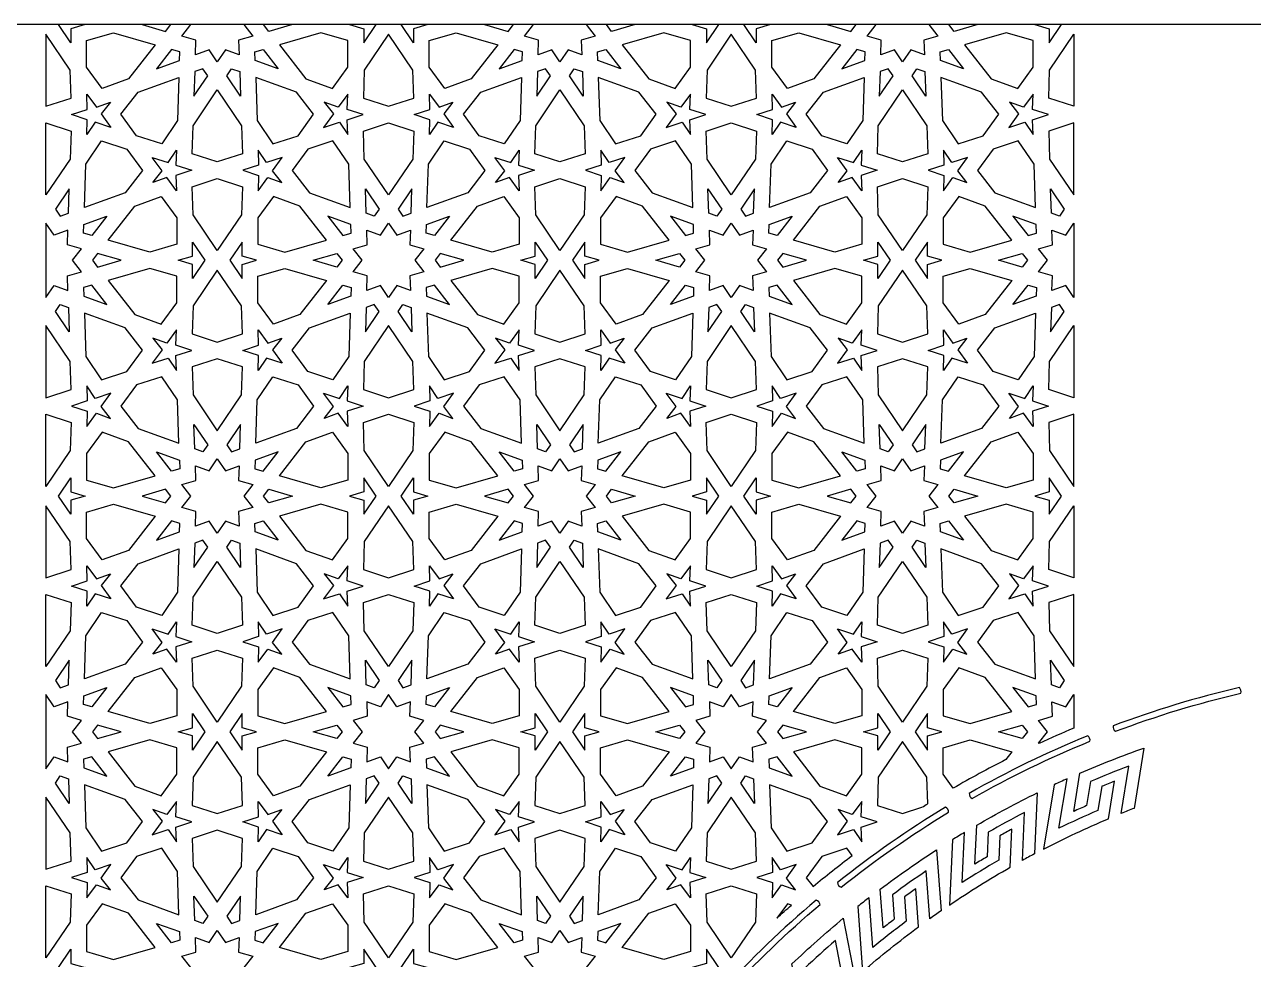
# Model space of a CAD drawing. Extents: x -1807 to 4498, y -1480 to 4111.
# Drawn here: x -265 to 1816, y 2527 to 4111 of the extents above; entities that cross this region are included whole.
import ezdxf

# ---------------------------------------------------------------- set-up
doc = ezdxf.new("R2010")
doc.units = 0
doc.layers.add('LAYER_01', color=7, linetype='CONTINUOUS')

msp = doc.modelspace()

# ---------------------------------------------------------------- linework, layer by layer
at = {"layer": 'LAYER_01'}
for points in [[(-1806.5, -1480.4), (4497.9, -1480.4), (4497.9, 4110.9), (-1806.5, 4110.9)], [(-228.9, 3972.4), (-186.3, 3986.2), (-187.8, 4033.8), (-228.9, 4094.5)], [(-89.1, 4018.9), (-133.8, 4002.7), (-160.2, 4039), (-160.2, 4083.8), (-114.4, 4097), (-44, 4076.7)], [(211.5, 4018.9), (256.3, 4002.7), (282.6, 4039), (282.6, 4083.8), (236.9, 4097), (166.5, 4076.7)], [(351.4, 3972.4), (394.1, 3986.2), (392.5, 4033.8), (351.4, 4094.5), (310.3, 4033.8), (308.7, 3986.2)], [(491.3, 4018.9), (446.5, 4002.7), (420.2, 4039), (420.2, 4083.8), (465.9, 4097), (536.3, 4076.7)], [(791.9, 4018.9), (836.6, 4002.7), (863, 4039), (863, 4083.8), (817.3, 4097), (746.8, 4076.7)], [(931.7, 3972.4), (974.4, 3986.2), (972.8, 4033.8), (931.7, 4094.5), (890.7, 4033.8), (889.1, 3986.2)], [(1071.6, 4018.9), (1026.9, 4002.7), (1000.5, 4039), (1000.5, 4083.8), (1046.2, 4097), (1116.7, 4076.7)], [(1372.2, 4018.9), (1416.9, 4002.7), (1443.3, 4039), (1443.3, 4083.8), (1397.6, 4097), (1327.1, 4076.7)], [(1512.1, 3972.4), (1469.4, 3986.2), (1471, 4033.8), (1512.1, 4094.5)], [(-2.3, 4064.7), (-16.4, 4068.7), (-41.9, 4036), (-2.8, 4050.1)], [(124.8, 4064.7), (138.8, 4068.7), (164.4, 4036), (125.3, 4050.1)], [(578, 4064.7), (564, 4068.7), (538.4, 4036), (577.5, 4050.1)], [(705.2, 4064.7), (719.2, 4068.7), (744.7, 4036), (705.6, 4050.1)], [(1158.3, 4064.7), (1144.3, 4068.7), (1118.8, 4036), (1157.8, 4050.1)], [(1285.5, 4064.7), (1299.5, 4068.7), (1325, 4036), (1286, 4050.1)], [(-6.3, 3948.1), (-32.9, 3908.7), (-75.6, 3922.6), (-102, 3958.9), (-72.7, 3996.4), (-3.8, 4021.4)], [(37, 4036.1), (23.2, 4031.2), (21.8, 3989.7), (45.1, 4024.1)], [(85.5, 4036.1), (99.2, 4031.2), (100.6, 3989.7), (77.4, 4024.1)], [(128.7, 3948.1), (155.4, 3908.7), (198.1, 3922.6), (224.4, 3958.9), (195.2, 3996.4), (126.3, 4021.4)], [(574.1, 3948.1), (547.4, 3908.7), (504.7, 3922.6), (478.4, 3958.9), (507.6, 3996.4), (576.5, 4021.4)], [(617.3, 4036.1), (603.6, 4031.2), (602.2, 3989.7), (625.4, 4024.1)], [(665.9, 4036.1), (679.6, 4031.2), (681, 3989.7), (657.7, 4024.1)], [(709.1, 3948.1), (735.7, 3908.7), (778.4, 3922.6), (804.8, 3958.9), (775.5, 3996.4), (706.6, 4021.4)], [(1154.4, 3948.1), (1127.7, 3908.7), (1085.1, 3922.6), (1058.7, 3958.9), (1087.9, 3996.4), (1156.9, 4021.4)], [(1197.6, 4036.1), (1183.9, 4031.2), (1182.5, 3989.7), (1205.8, 4024.1)], [(1246.2, 4036.1), (1259.9, 4031.2), (1261.3, 3989.7), (1238, 4024.1)], [(1289.4, 3948.1), (1316.1, 3908.7), (1358.7, 3922.6), (1385.1, 3958.9), (1355.9, 3996.4), (1286.9, 4021.4)], [(61.2, 3878.1), (18.6, 3892), (20.2, 3939.5), (61.2, 4000.2), (102.3, 3939.5), (103.9, 3892)], [(641.6, 3878.1), (598.9, 3892), (600.5, 3939.5), (641.6, 4000.2), (682.6, 3939.5), (684.2, 3892)], [(1221.9, 3878.1), (1179.2, 3892), (1180.8, 3939.5), (1221.9, 4000.2), (1263, 3939.5), (1264.6, 3892)], [(-185.7, 3958.3), (-158.9, 3967.1), (-159.8, 3993), (-143.6, 3970.7), (-119.9, 3979.3), (-135.4, 3959.4), (-118.8, 3936.6), (-145.6, 3945.3), (-159.7, 3924.5), (-158.9, 3949.6)], [(308.2, 3958.3), (281.4, 3967.1), (282.2, 3993), (266.1, 3970.7), (242.4, 3979.3), (257.9, 3959.4), (241.3, 3936.6), (268.1, 3945.3), (282.2, 3924.5), (281.4, 3949.6)], [(394.6, 3958.3), (421.4, 3967.1), (420.6, 3993), (436.8, 3970.7), (460.4, 3979.3), (444.9, 3959.4), (461.5, 3936.6), (434.7, 3945.3), (420.6, 3924.5), (421.4, 3949.6)], [(888.5, 3958.3), (861.7, 3967.1), (862.6, 3993), (846.4, 3970.7), (822.7, 3979.3), (838.2, 3959.4), (821.6, 3936.6), (848.4, 3945.3), (862.5, 3924.5), (861.7, 3949.6)], [(974.9, 3958.3), (1001.8, 3967.1), (1000.9, 3993), (1017.1, 3970.7), (1040.8, 3979.3), (1025.3, 3959.4), (1041.9, 3936.6), (1015, 3945.3), (1000.9, 3924.5), (1001.8, 3949.6)], [(1468.9, 3958.3), (1442, 3967.1), (1442.9, 3993), (1426.7, 3970.7), (1403, 3979.3), (1418.5, 3959.4), (1401.9, 3936.6), (1428.8, 3945.3), (1442.9, 3924.5), (1442, 3949.6)], [(-228.9, 3944.3), (-186.3, 3930.4), (-187.8, 3882.9), (-228.9, 3822.2)], [(351.4, 3944.3), (394.1, 3930.4), (392.5, 3882.9), (351.4, 3822.2), (310.3, 3882.9), (308.7, 3930.4)], [(931.7, 3944.3), (974.4, 3930.4), (972.8, 3882.9), (931.7, 3822.2), (890.7, 3882.9), (889.1, 3930.4)], [(1512.1, 3944.3), (1469.4, 3930.4), (1471, 3882.9), (1512.1, 3822.2)], [(-95, 3826), (-163.9, 3801), (-161.4, 3874.3), (-134.8, 3913.7), (-92.1, 3899.8), (-65.7, 3863.5)], [(217.4, 3826), (286.4, 3801), (283.9, 3874.3), (257.2, 3913.7), (214.6, 3899.8), (188.2, 3863.5)], [(485.4, 3826), (416.4, 3801), (418.9, 3874.3), (445.6, 3913.7), (488.2, 3899.8), (514.6, 3863.5)], [(797.8, 3826), (866.7, 3801), (864.2, 3874.3), (837.6, 3913.7), (794.9, 3899.8), (768.5, 3863.5)], [(1065.7, 3826), (996.8, 3801), (999.2, 3874.3), (1025.9, 3913.7), (1068.6, 3899.8), (1094.9, 3863.5)], [(1378.1, 3826), (1447, 3801), (1444.6, 3874.3), (1417.9, 3913.7), (1375.2, 3899.8), (1348.9, 3863.5)], [(18, 3864.1), (-8.8, 3855.3), (-7.9, 3829.4), (-24.1, 3851.7), (-47.8, 3843.1), (-32.3, 3863), (-48.9, 3885.8), (-22.1, 3877.1), (-8, 3898), (-8.8, 3872.8)], [(104.4, 3864.1), (131.3, 3855.3), (130.4, 3829.4), (146.6, 3851.7), (170.3, 3843.1), (154.8, 3863), (171.4, 3885.8), (144.5, 3877.1), (130.4, 3898), (131.3, 3872.8)], [(598.4, 3864.1), (571.5, 3855.3), (572.4, 3829.4), (556.2, 3851.7), (532.5, 3843.1), (548, 3863), (531.4, 3885.8), (558.3, 3877.1), (572.4, 3898), (571.5, 3872.8)], [(684.8, 3864.1), (711.6, 3855.3), (710.7, 3829.4), (726.9, 3851.7), (750.6, 3843.1), (735.1, 3863), (751.7, 3885.8), (724.9, 3877.1), (710.8, 3898), (711.6, 3872.8)], [(1178.7, 3864.1), (1151.9, 3855.3), (1152.7, 3829.4), (1136.5, 3851.7), (1112.9, 3843.1), (1128.3, 3863), (1111.8, 3885.8), (1138.6, 3877.1), (1152.7, 3898), (1151.9, 3872.8)], [(1265.1, 3864.1), (1291.9, 3855.3), (1291.1, 3829.4), (1307.2, 3851.7), (1330.9, 3843.1), (1315.4, 3863), (1332, 3885.8), (1305.2, 3877.1), (1291.1, 3898), (1291.9, 3872.8)], [(-189.5, 3832.7), (-212.8, 3798.3), (-204.6, 3786.3), (-190.9, 3791.2)], [(61.2, 3850), (103.9, 3836.2), (102.3, 3788.6), (61.2, 3727.9), (20.2, 3788.6), (18.6, 3836.2)], [(312, 3832.7), (335.3, 3798.3), (327.1, 3786.3), (313.4, 3791.2)], [(390.8, 3832.7), (367.5, 3798.3), (375.7, 3786.3), (389.4, 3791.2)], [(641.6, 3850), (684.2, 3836.2), (682.6, 3788.6), (641.6, 3727.9), (600.5, 3788.6), (598.9, 3836.2)], [(892.3, 3832.7), (915.6, 3798.3), (907.4, 3786.3), (893.7, 3791.2)], [(971.1, 3832.7), (947.8, 3798.3), (956, 3786.3), (969.7, 3791.2)], [(1221.9, 3850), (1264.6, 3836.2), (1263, 3788.6), (1221.9, 3727.9), (1180.8, 3788.6), (1179.2, 3836.2)], [(1472.7, 3832.7), (1495.9, 3798.3), (1487.8, 3786.3), (1474.1, 3791.2)], [(-53.2, 3725.4), (-123.7, 3745.7), (-78.6, 3803.5), (-33.9, 3819.8), (-7.5, 3783.5), (-7.5, 3738.6)], [(175.7, 3725.4), (246.2, 3745.7), (201.1, 3803.5), (156.4, 3819.8), (130, 3783.5), (130, 3738.6)], [(527.1, 3725.4), (456.6, 3745.7), (501.7, 3803.5), (546.4, 3819.8), (572.8, 3783.5), (572.8, 3738.6)], [(756, 3725.4), (826.5, 3745.7), (781.4, 3803.5), (736.7, 3819.8), (710.3, 3783.5), (710.3, 3738.6)], [(1107.4, 3725.4), (1037, 3745.7), (1082, 3803.5), (1126.8, 3819.8), (1153.1, 3783.5), (1153.1, 3738.6)], [(1336.4, 3725.4), (1406.8, 3745.7), (1361.8, 3803.5), (1317, 3819.8), (1290.7, 3783.5), (1290.7, 3738.6)], [(-228.9, 3648.5), (-215.1, 3669), (-191.9, 3660.5), (-192.7, 3685.2), (-169, 3692), (-184.2, 3711.5), (-169, 3731), (-192.7, 3737.8), (-191.9, 3762.5), (-215.1, 3754.1), (-228.9, 3774.5)], [(-125.8, 3786.4), (-151.3, 3753.7), (-165.3, 3757.7), (-164.9, 3772.3)], [(248.3, 3786.4), (273.8, 3753.7), (287.8, 3757.7), (287.3, 3772.3)], [(351.4, 3774.5), (365.2, 3754.1), (388.4, 3762.5), (387.6, 3737.8), (411.3, 3731), (396.1, 3711.5), (411.3, 3692), (387.6, 3685.2), (388.4, 3660.5), (365.2, 3669), (351.4, 3648.5), (337.6, 3669), (314.4, 3660.5), (315.2, 3685.2), (291.5, 3692), (306.7, 3711.5), (291.5, 3731), (315.2, 3737.8), (314.4, 3762.5), (337.6, 3754.1)], [(454.5, 3786.4), (429, 3753.7), (415, 3757.7), (415.5, 3772.3)], [(828.6, 3786.4), (854.1, 3753.7), (868.1, 3757.7), (867.7, 3772.3)], [(931.7, 3774.5), (945.6, 3754.1), (968.8, 3762.5), (967.9, 3737.8), (991.6, 3731), (976.5, 3711.5), (991.6, 3692), (967.9, 3685.2), (968.8, 3660.5), (945.6, 3669), (931.7, 3648.5), (917.9, 3669), (894.7, 3660.5), (895.5, 3685.2), (871.8, 3692), (887, 3711.5), (871.8, 3731), (895.5, 3737.8), (894.7, 3762.5), (917.9, 3754.1)], [(1034.9, 3786.4), (1009.3, 3753.7), (995.3, 3757.7), (995.8, 3772.3)], [(1408.9, 3786.4), (1434.5, 3753.7), (1448.5, 3757.7), (1448, 3772.3)], [(1512.1, 3648.5), (1498.2, 3669), (1475, 3660.5), (1475.9, 3685.2), (1452.1, 3692), (1467.3, 3711.5), (1452.1, 3731), (1475.9, 3737.8), (1475, 3762.5), (1498.2, 3754.1), (1512.1, 3774.5)], [(40.1, 3711.5), (19.2, 3680.6), (19.2, 3704.5), (-5, 3711.5), (19.2, 3718.5), (19.2, 3742.4)], [(82.4, 3711.5), (103.3, 3680.6), (103.3, 3704.5), (127.5, 3711.5), (103.3, 3718.5), (103.3, 3742.4)], [(620.4, 3711.5), (599.5, 3680.6), (599.5, 3704.5), (575.3, 3711.5), (599.5, 3718.5), (599.5, 3742.4)], [(662.7, 3711.5), (683.6, 3680.6), (683.6, 3704.5), (707.8, 3711.5), (683.6, 3718.5), (683.6, 3742.4)], [(1200.7, 3711.5), (1179.8, 3680.6), (1179.8, 3704.5), (1155.6, 3711.5), (1179.8, 3718.5), (1179.8, 3742.4)], [(1243.1, 3711.5), (1264, 3680.6), (1264, 3704.5), (1288.2, 3711.5), (1264, 3718.5), (1264, 3742.4)], [(-150.3, 3711.5), (-141.4, 3700), (-101.5, 3711.5), (-141.4, 3723)], [(272.8, 3711.5), (263.8, 3700), (223.9, 3711.5), (263.8, 3723)], [(478.9, 3711.5), (439, 3723), (430, 3711.5), (439, 3700)], [(804.3, 3711.5), (844.2, 3723), (853.1, 3711.5), (844.2, 3700)], [(1010.3, 3711.5), (1019.3, 3700), (1059.2, 3711.5), (1019.3, 3723)], [(1433.5, 3711.5), (1424.5, 3700), (1384.6, 3711.5), (1424.5, 3723)], [(-53.2, 3697.6), (-123.7, 3677.3), (-78.6, 3619.5), (-33.9, 3603.3), (-7.5, 3639.6), (-7.5, 3684.4)], [(61.2, 3573), (103.9, 3586.9), (102.3, 3634.4), (61.2, 3695.1), (20.2, 3634.4), (18.6, 3586.9)], [(175.7, 3697.6), (246.2, 3677.3), (201.1, 3619.5), (156.4, 3603.3), (130, 3639.6), (130, 3684.4)], [(527.1, 3697.6), (456.6, 3677.3), (501.7, 3619.5), (546.4, 3603.3), (572.8, 3639.6), (572.8, 3684.4)], [(641.6, 3573), (684.2, 3586.9), (682.6, 3634.4), (641.6, 3695.1), (600.5, 3634.4), (598.9, 3586.9)], [(756, 3697.6), (826.5, 3677.3), (781.4, 3619.5), (736.7, 3603.3), (710.3, 3639.6), (710.3, 3684.4)], [(1107.4, 3697.6), (1037, 3677.3), (1082, 3619.5), (1126.8, 3603.3), (1153.1, 3639.6), (1153.1, 3684.4)], [(1221.9, 3573), (1264.6, 3586.9), (1263, 3634.4), (1221.9, 3695.1), (1180.8, 3634.4), (1179.2, 3586.9)], [(1336.4, 3697.6), (1406.8, 3677.3), (1361.8, 3619.5), (1317, 3603.3), (1290.7, 3639.6), (1290.7, 3684.4)], [(-125.8, 3636.6), (-151.3, 3669.4), (-165.3, 3665.3), (-164.9, 3650.7)], [(248.3, 3636.6), (273.8, 3669.4), (287.8, 3665.3), (287.3, 3650.7)], [(454.5, 3636.6), (429, 3669.4), (415, 3665.3), (415.5, 3650.7)], [(828.6, 3636.6), (854.1, 3669.4), (868.1, 3665.3), (867.7, 3650.7)], [(1034.9, 3636.6), (1009.3, 3669.4), (995.3, 3665.3), (995.8, 3650.7)], [(1408.9, 3636.6), (1434.5, 3669.4), (1448.5, 3665.3), (1448, 3650.7)], [(-189.5, 3590.3), (-212.8, 3624.7), (-204.6, 3636.8), (-190.9, 3631.8)], [(-95, 3597), (-163.9, 3622), (-161.4, 3548.7), (-134.8, 3509.3), (-92.1, 3523.2), (-65.7, 3559.5)], [(217.4, 3597), (286.4, 3622), (283.9, 3548.7), (257.2, 3509.3), (214.6, 3523.2), (188.2, 3559.5)], [(312, 3590.3), (335.3, 3624.7), (327.1, 3636.8), (313.4, 3631.8)], [(390.8, 3590.3), (367.5, 3624.7), (375.7, 3636.8), (389.4, 3631.8)], [(485.4, 3597), (416.4, 3622), (418.9, 3548.7), (445.6, 3509.3), (488.2, 3523.2), (514.6, 3559.5)], [(797.8, 3597), (866.7, 3622), (864.2, 3548.7), (837.6, 3509.3), (794.9, 3523.2), (768.5, 3559.5)], [(892.3, 3590.3), (915.6, 3624.7), (907.4, 3636.8), (893.7, 3631.8)], [(971.1, 3590.3), (947.8, 3624.7), (956, 3636.8), (969.7, 3631.8)], [(1065.7, 3597), (996.8, 3622), (999.2, 3548.7), (1025.9, 3509.3), (1068.6, 3523.2), (1094.9, 3559.5)], [(1378.1, 3597), (1447, 3622), (1444.6, 3548.7), (1417.9, 3509.3), (1375.2, 3523.2), (1348.9, 3559.5)], [(1472.7, 3590.3), (1495.9, 3624.7), (1487.8, 3636.8), (1474.1, 3631.8)], [(-228.9, 3478.7), (-186.3, 3492.6), (-187.8, 3540.1), (-228.9, 3600.9)], [(351.4, 3478.7), (394.1, 3492.6), (392.5, 3540.1), (351.4, 3600.9), (310.3, 3540.1), (308.7, 3492.6)], [(931.7, 3600.9), (890.7, 3540.1), (889.1, 3492.6), (931.7, 3478.7), (974.4, 3492.6), (972.8, 3540.1)], [(1512.1, 3478.7), (1469.4, 3492.6), (1471, 3540.1), (1512.1, 3600.9)], [(18, 3559), (-8.8, 3567.7), (-7.9, 3593.6), (-24.1, 3571.3), (-47.8, 3579.9), (-32.3, 3560), (-48.9, 3537.2), (-22.1, 3545.9), (-8, 3525.1), (-8.8, 3550.2)], [(104.4, 3559), (131.3, 3567.7), (130.4, 3593.6), (146.6, 3571.3), (170.3, 3579.9), (154.8, 3560), (171.4, 3537.2), (144.5, 3545.9), (130.4, 3525.1), (131.3, 3550.2)], [(598.4, 3559), (571.5, 3567.7), (572.4, 3593.6), (556.2, 3571.3), (532.5, 3579.9), (548, 3560), (531.4, 3537.2), (558.3, 3545.9), (572.4, 3525.1), (571.5, 3550.2)], [(684.8, 3559), (711.6, 3567.7), (710.7, 3593.6), (726.9, 3571.3), (750.6, 3579.9), (735.1, 3560), (751.7, 3537.2), (724.9, 3545.9), (710.8, 3525.1), (711.6, 3550.2)], [(1178.7, 3559), (1151.9, 3567.7), (1152.7, 3593.6), (1136.5, 3571.3), (1112.9, 3579.9), (1128.3, 3560), (1111.8, 3537.2), (1138.6, 3545.9), (1152.7, 3525.1), (1151.9, 3550.2)], [(1265.1, 3559), (1291.9, 3567.7), (1291.1, 3593.6), (1307.2, 3571.3), (1330.9, 3579.9), (1315.4, 3560), (1332, 3537.2), (1305.2, 3545.9), (1291.1, 3525.1), (1291.9, 3550.2)], [(61.2, 3544.9), (18.6, 3531.1), (20.2, 3483.5), (61.2, 3422.8), (102.3, 3483.5), (103.9, 3531.1)], [(641.6, 3544.9), (598.9, 3531.1), (600.5, 3483.5), (641.6, 3422.8), (682.6, 3483.5), (684.2, 3531.1)], [(1221.9, 3544.9), (1179.2, 3531.1), (1180.8, 3483.5), (1221.9, 3422.8), (1263, 3483.5), (1264.6, 3531.1)], [(-185.7, 3464.7), (-158.9, 3456), (-159.8, 3430), (-143.6, 3452.3), (-119.9, 3443.7), (-135.4, 3463.6), (-118.8, 3486.4), (-145.6, 3477.7), (-159.7, 3498.6), (-158.9, 3473.4)], [(-6.3, 3474.9), (-32.9, 3514.3), (-75.6, 3500.5), (-102, 3464.2), (-72.7, 3426.6), (-3.8, 3401.7)], [(128.7, 3474.9), (155.4, 3514.3), (198.1, 3500.5), (224.4, 3464.2), (195.2, 3426.6), (126.3, 3401.7)], [(308.2, 3464.7), (281.4, 3456), (282.2, 3430), (266.1, 3452.3), (242.4, 3443.7), (257.9, 3463.6), (241.3, 3486.4), (268.1, 3477.7), (282.2, 3498.6), (281.4, 3473.4)], [(394.6, 3464.7), (421.4, 3456), (420.6, 3430), (436.8, 3452.3), (460.4, 3443.7), (444.9, 3463.6), (461.5, 3486.4), (434.7, 3477.7), (420.6, 3498.6), (421.4, 3473.4)], [(574.1, 3474.9), (547.4, 3514.3), (504.7, 3500.5), (478.4, 3464.2), (507.6, 3426.6), (576.5, 3401.7)], [(709.1, 3474.9), (735.7, 3514.3), (778.4, 3500.5), (804.8, 3464.2), (775.5, 3426.6), (706.6, 3401.7)], [(888.5, 3464.7), (861.7, 3456), (862.6, 3430), (846.4, 3452.3), (822.7, 3443.7), (838.2, 3463.6), (821.6, 3486.4), (848.4, 3477.7), (862.5, 3498.6), (861.7, 3473.4)], [(974.9, 3464.7), (1001.8, 3456), (1000.9, 3430), (1017.1, 3452.3), (1040.8, 3443.7), (1025.3, 3463.6), (1041.9, 3486.4), (1015, 3477.7), (1000.9, 3498.6), (1001.8, 3473.4)], [(1154.4, 3474.9), (1127.7, 3514.3), (1085.1, 3500.5), (1058.7, 3464.2), (1087.9, 3426.6), (1156.9, 3401.7)], [(1289.4, 3474.9), (1316.1, 3514.3), (1358.7, 3500.5), (1385.1, 3464.2), (1355.9, 3426.6), (1286.9, 3401.7)], [(1468.9, 3464.7), (1442, 3456), (1442.9, 3430), (1426.7, 3452.3), (1403, 3443.7), (1418.5, 3463.6), (1401.9, 3486.4), (1428.8, 3477.7), (1442.9, 3498.6), (1442, 3473.4)], [(-228.9, 3450.6), (-186.3, 3436.8), (-187.8, 3389.2), (-228.9, 3328.5)], [(351.4, 3450.6), (394.1, 3436.8), (392.5, 3389.2), (351.4, 3328.5), (310.3, 3389.2), (308.7, 3436.8)], [(931.7, 3450.6), (974.4, 3436.8), (972.8, 3389.2), (931.7, 3328.5), (890.7, 3389.2), (889.1, 3436.8)], [(1512.1, 3450.6), (1469.4, 3436.8), (1471, 3389.2), (1512.1, 3328.5)], [(-89.1, 3404.2), (-133.8, 3420.4), (-160.2, 3384.1), (-160.2, 3339.2), (-114.4, 3326), (-44, 3346.3)], [(37, 3386.9), (23.2, 3391.9), (21.8, 3433.4), (45.1, 3399)], [(85.5, 3386.9), (99.2, 3391.9), (100.6, 3433.4), (77.4, 3399)], [(211.5, 3404.2), (256.3, 3420.4), (282.6, 3384.1), (282.6, 3339.2), (236.9, 3326), (166.5, 3346.3)], [(491.3, 3404.2), (446.5, 3420.4), (420.2, 3384.1), (420.2, 3339.2), (465.9, 3326), (536.3, 3346.3)], [(617.3, 3386.9), (603.6, 3391.9), (602.2, 3433.4), (625.4, 3399)], [(665.9, 3386.9), (679.6, 3391.9), (681, 3433.4), (657.7, 3399)], [(791.9, 3404.2), (836.6, 3420.4), (863, 3384.1), (863, 3339.2), (817.3, 3326), (746.8, 3346.3)], [(1071.6, 3404.2), (1026.9, 3420.4), (1000.5, 3384.1), (1000.5, 3339.2), (1046.2, 3326), (1116.7, 3346.3)], [(1197.6, 3386.9), (1183.9, 3391.9), (1182.5, 3433.4), (1205.8, 3399)], [(1246.2, 3386.9), (1259.9, 3391.9), (1261.3, 3433.4), (1238, 3399)], [(1372.2, 3404.2), (1416.9, 3420.4), (1443.3, 3384.1), (1443.3, 3339.2), (1397.6, 3326), (1327.1, 3346.3)], [(-2.3, 3358.3), (-16.4, 3354.3), (-41.9, 3387.1), (-2.8, 3372.9)], [(16.5, 3312.1), (1.3, 3331.6), (25, 3338.4), (24.2, 3363.1), (47.4, 3354.7), (61.2, 3375.1), (75.1, 3354.7), (98.3, 3363.1), (97.4, 3338.4), (121.2, 3331.6), (106, 3312.1), (121.2, 3292.7), (97.4, 3285.8), (98.3, 3261.2), (75.1, 3269.6), (61.2, 3249.1), (47.4, 3269.6), (24.2, 3261.2), (25, 3285.8), (1.3, 3292.7)], [(124.8, 3358.3), (138.8, 3354.3), (164.4, 3387.1), (125.3, 3372.9)], [(578, 3358.3), (564, 3354.3), (538.4, 3387.1), (577.5, 3372.9)], [(596.8, 3312.1), (581.7, 3331.6), (605.4, 3338.4), (604.5, 3363.1), (627.7, 3354.7), (641.6, 3375.1), (655.4, 3354.7), (678.6, 3363.1), (677.8, 3338.4), (701.5, 3331.6), (686.3, 3312.1), (701.5, 3292.7), (677.8, 3285.8), (678.6, 3261.2), (655.4, 3269.6), (641.6, 3249.1), (627.7, 3269.6), (604.5, 3261.2), (605.4, 3285.8), (581.7, 3292.7)], [(705.2, 3358.3), (719.2, 3354.3), (744.7, 3387.1), (705.6, 3372.9)], [(1158.3, 3358.3), (1144.3, 3354.3), (1118.8, 3387.1), (1157.8, 3372.9)], [(1177.1, 3312.1), (1162, 3331.6), (1185.7, 3338.4), (1184.9, 3363.1), (1208.1, 3354.7), (1221.9, 3375.1), (1235.7, 3354.7), (1258.9, 3363.1), (1258.1, 3338.4), (1281.8, 3331.6), (1266.6, 3312.1), (1281.8, 3292.7), (1258.1, 3285.8), (1258.9, 3261.2), (1235.7, 3269.6), (1221.9, 3249.1), (1208.1, 3269.6), (1184.9, 3261.2), (1185.7, 3285.8), (1162, 3292.7)], [(1285.5, 3358.3), (1299.5, 3354.3), (1325, 3387.1), (1286, 3372.9)], [(-162.7, 3312.1), (-186.9, 3305.2), (-186.9, 3281.2), (-207.8, 3312.1), (-186.9, 3343), (-186.9, 3319.1)], [(285.1, 3312.1), (309.3, 3305.2), (309.3, 3281.2), (330.2, 3312.1), (309.3, 3343), (309.3, 3319.1)], [(417.7, 3312.1), (393.5, 3305.2), (393.5, 3281.2), (372.6, 3312.1), (393.5, 3343), (393.5, 3319.1)], [(865.5, 3312.1), (889.7, 3305.2), (889.7, 3281.2), (910.6, 3312.1), (889.7, 3343), (889.7, 3319.1)], [(998, 3312.1), (973.8, 3305.2), (973.8, 3281.2), (952.9, 3312.1), (973.8, 3343), (973.8, 3319.1)], [(1445.8, 3312.1), (1470, 3305.2), (1470, 3281.2), (1490.9, 3312.1), (1470, 3343), (1470, 3319.1)], [(-17.4, 3312.1), (-26.3, 3323.6), (-66.2, 3312.1), (-26.3, 3300.6)], [(139.8, 3312.1), (148.8, 3323.6), (188.7, 3312.1), (148.8, 3300.6)], [(563, 3312.1), (554, 3323.6), (514.1, 3312.1), (554, 3300.6)], [(720.2, 3312.1), (729.1, 3323.6), (769, 3312.1), (729.1, 3300.6)], [(1143.3, 3312.1), (1134.3, 3323.6), (1094.4, 3312.1), (1134.3, 3300.6)], [(1300.5, 3312.1), (1309.5, 3323.6), (1349.4, 3312.1), (1309.5, 3300.6)], [(-228.9, 3173.6), (-186.3, 3187.5), (-187.8, 3235), (-228.9, 3295.8)], [(-89.1, 3220.1), (-133.8, 3203.9), (-160.2, 3240.2), (-160.2, 3285.1), (-114.4, 3298.2), (-44, 3277.9)], [(211.5, 3220.1), (256.3, 3203.9), (282.6, 3240.2), (282.6, 3285.1), (236.9, 3298.2), (166.5, 3277.9)], [(351.4, 3173.6), (394.1, 3187.5), (392.5, 3235), (351.4, 3295.8), (310.3, 3235), (308.7, 3187.5)], [(491.3, 3220.1), (446.5, 3203.9), (420.2, 3240.2), (420.2, 3285.1), (465.9, 3298.2), (536.3, 3277.9)], [(791.9, 3220.1), (836.6, 3203.9), (863, 3240.2), (863, 3285.1), (817.3, 3298.2), (746.8, 3277.9)], [(931.7, 3295.8), (890.7, 3235), (889.1, 3187.5), (931.7, 3173.6), (974.4, 3187.5), (972.8, 3235)], [(1071.6, 3220.1), (1026.9, 3203.9), (1000.5, 3240.2), (1000.5, 3285.1), (1046.2, 3298.2), (1116.7, 3277.9)], [(1372.2, 3220.1), (1416.9, 3203.9), (1443.3, 3240.2), (1443.3, 3285.1), (1397.6, 3298.2), (1327.1, 3277.9)], [(1512.1, 3173.6), (1469.4, 3187.5), (1471, 3235), (1512.1, 3295.8)], [(-2.3, 3265.9), (-16.4, 3270), (-41.9, 3237.2), (-2.8, 3251.4)], [(124.8, 3265.9), (138.8, 3270), (164.4, 3237.2), (125.3, 3251.4)], [(578, 3265.9), (564, 3270), (538.4, 3237.2), (577.5, 3251.4)], [(705.2, 3265.9), (719.2, 3270), (744.7, 3237.2), (705.6, 3251.4)], [(1158.3, 3265.9), (1144.3, 3270), (1118.8, 3237.2), (1157.8, 3251.4)], [(1285.5, 3265.9), (1299.5, 3270), (1325, 3237.2), (1286, 3251.4)], [(37, 3237.4), (23.2, 3232.4), (21.8, 3190.9), (45.1, 3225.3)], [(85.5, 3237.4), (99.2, 3232.4), (100.6, 3190.9), (77.4, 3225.3)], [(617.3, 3237.4), (603.6, 3232.4), (602.2, 3190.9), (625.4, 3225.3)], [(665.9, 3237.4), (679.6, 3232.4), (681, 3190.9), (657.7, 3225.3)], [(1197.6, 3237.4), (1183.9, 3232.4), (1182.5, 3190.9), (1205.8, 3225.3)], [(1246.2, 3237.4), (1259.9, 3232.4), (1261.3, 3190.9), (1238, 3225.3)], [(-6.3, 3149.3), (-32.9, 3109.9), (-75.6, 3123.8), (-102, 3160.1), (-72.7, 3197.6), (-3.8, 3222.6)], [(128.7, 3149.3), (155.4, 3109.9), (198.1, 3123.8), (224.4, 3160.1), (195.2, 3197.6), (126.3, 3222.6)], [(574.1, 3149.3), (547.4, 3109.9), (504.7, 3123.8), (478.4, 3160.1), (507.6, 3197.6), (576.5, 3222.6)], [(709.1, 3149.3), (735.7, 3109.9), (778.4, 3123.8), (804.8, 3160.1), (775.5, 3197.6), (706.6, 3222.6)], [(1154.4, 3149.3), (1127.7, 3109.9), (1085.1, 3123.8), (1058.7, 3160.1), (1087.9, 3197.6), (1156.9, 3222.6)], [(1289.4, 3149.3), (1316.1, 3109.9), (1358.7, 3123.8), (1385.1, 3160.1), (1355.9, 3197.6), (1286.9, 3222.6)], [(-185.7, 3159.6), (-158.9, 3168.3), (-159.8, 3194.2), (-143.6, 3172), (-119.9, 3180.5), (-135.4, 3160.7), (-118.8, 3137.8), (-145.6, 3146.6), (-159.7, 3125.7), (-158.9, 3150.9)], [(61.2, 3079.3), (18.6, 3093.2), (20.2, 3140.8), (61.2, 3201.5), (102.3, 3140.8), (103.9, 3093.2)], [(308.2, 3159.6), (281.4, 3168.3), (282.2, 3194.2), (266.1, 3172), (242.4, 3180.5), (257.9, 3160.7), (241.3, 3137.8), (268.1, 3146.6), (282.2, 3125.7), (281.4, 3150.9)], [(394.6, 3159.6), (421.4, 3168.3), (420.6, 3194.2), (436.8, 3172), (460.4, 3180.5), (444.9, 3160.7), (461.5, 3137.8), (434.7, 3146.6), (420.6, 3125.7), (421.4, 3150.9)], [(641.6, 3079.3), (598.9, 3093.2), (600.5, 3140.8), (641.6, 3201.5), (682.6, 3140.8), (684.2, 3093.2)], [(888.5, 3159.6), (861.7, 3168.3), (862.6, 3194.2), (846.4, 3172), (822.7, 3180.5), (838.2, 3160.7), (821.6, 3137.8), (848.4, 3146.6), (862.5, 3125.7), (861.7, 3150.9)], [(974.9, 3159.6), (1001.8, 3168.3), (1000.9, 3194.2), (1017.1, 3172), (1040.8, 3180.5), (1025.3, 3160.7), (1041.9, 3137.8), (1015, 3146.6), (1000.9, 3125.7), (1001.8, 3150.9)], [(1221.9, 3079.3), (1179.2, 3093.2), (1180.8, 3140.8), (1221.9, 3201.5), (1263, 3140.8), (1264.6, 3093.2)], [(1468.9, 3159.6), (1442, 3168.3), (1442.9, 3194.2), (1426.7, 3172), (1403, 3180.5), (1418.5, 3160.7), (1401.9, 3137.8), (1428.8, 3146.6), (1442.9, 3125.7), (1442, 3150.9)], [(-228.9, 3145.6), (-186.3, 3131.7), (-187.8, 3084.1), (-228.9, 3023.4)], [(351.4, 3145.6), (394.1, 3131.7), (392.5, 3084.1), (351.4, 3023.4), (310.3, 3084.1), (308.7, 3131.7)], [(931.7, 3145.6), (974.4, 3131.7), (972.8, 3084.1), (931.7, 3023.4), (890.7, 3084.1), (889.1, 3131.7)], [(1512.1, 3145.6), (1469.4, 3131.7), (1471, 3084.1), (1512.1, 3023.4)], [(-95, 3027.3), (-163.9, 3002.3), (-161.4, 3075.6), (-134.8, 3115), (-92.1, 3101.1), (-65.7, 3064.8)], [(217.4, 3027.3), (286.4, 3002.3), (283.9, 3075.6), (257.2, 3115), (214.6, 3101.1), (188.2, 3064.8)], [(485.4, 3027.3), (416.4, 3002.3), (418.9, 3075.6), (445.6, 3115), (488.2, 3101.1), (514.6, 3064.8)], [(797.8, 3027.3), (866.7, 3002.3), (864.2, 3075.6), (837.6, 3115), (794.9, 3101.1), (768.5, 3064.8)], [(1065.7, 3027.3), (996.8, 3002.3), (999.2, 3075.6), (1025.9, 3115), (1068.6, 3101.1), (1094.9, 3064.8)], [(1378.1, 3027.3), (1447, 3002.3), (1444.6, 3075.6), (1417.9, 3115), (1375.2, 3101.1), (1348.9, 3064.8)], [(18, 3065.3), (-8.8, 3056.6), (-7.9, 3030.7), (-24.1, 3052.9), (-47.8, 3044.4), (-32.3, 3064.2), (-48.9, 3087.1), (-22.1, 3078.3), (-8, 3099.2), (-8.8, 3074)], [(104.4, 3065.3), (131.3, 3056.6), (130.4, 3030.7), (146.6, 3052.9), (170.3, 3044.4), (154.8, 3064.2), (171.4, 3087.1), (144.5, 3078.3), (130.4, 3099.2), (131.3, 3074)], [(598.4, 3065.3), (571.5, 3056.6), (572.4, 3030.7), (556.2, 3052.9), (532.5, 3044.4), (548, 3064.2), (531.4, 3087.1), (558.3, 3078.3), (572.4, 3099.2), (571.5, 3074)], [(684.8, 3065.3), (711.6, 3056.6), (710.7, 3030.7), (726.9, 3052.9), (750.6, 3044.4), (735.1, 3064.2), (751.7, 3087.1), (724.9, 3078.3), (710.8, 3099.2), (711.6, 3074)], [(1178.7, 3065.3), (1151.9, 3056.6), (1152.7, 3030.7), (1136.5, 3052.9), (1112.9, 3044.4), (1128.3, 3064.2), (1111.8, 3087.1), (1138.6, 3078.3), (1152.7, 3099.2), (1151.9, 3074)], [(1265.1, 3065.3), (1291.9, 3056.6), (1291.1, 3030.7), (1307.2, 3052.9), (1330.9, 3044.4), (1315.4, 3064.2), (1332, 3087.1), (1305.2, 3078.3), (1291.1, 3099.2), (1291.9, 3074)], [(61.2, 3051.3), (103.9, 3037.4), (102.3, 2989.9), (61.2, 2929.1), (20.2, 2989.9), (18.6, 3037.4)], [(641.6, 3051.3), (684.2, 3037.4), (682.6, 2989.9), (641.6, 2929.1), (600.5, 2989.9), (598.9, 3037.4)], [(1221.9, 3051.3), (1264.6, 3037.4), (1263, 2989.9), (1221.9, 2929.1), (1180.8, 2989.9), (1179.2, 3037.4)], [(-189.5, 3034), (-212.8, 2999.6), (-204.6, 2987.5), (-190.9, 2992.5)], [(-53.2, 2926.7), (-123.7, 2947), (-78.6, 3004.8), (-33.9, 3021), (-7.5, 2984.7), (-7.5, 2939.8)], [(175.7, 2926.7), (246.2, 2947), (201.1, 3004.8), (156.4, 3021), (130, 2984.7), (130, 2939.8)], [(312, 3034), (335.3, 2999.6), (327.1, 2987.5), (313.4, 2992.5)], [(390.8, 3034), (367.5, 2999.6), (375.7, 2987.5), (389.4, 2992.5)], [(527.1, 2926.7), (456.6, 2947), (501.7, 3004.8), (546.4, 3021), (572.8, 2984.7), (572.8, 2939.8)], [(756, 2926.7), (826.5, 2947), (781.4, 3004.8), (736.7, 3021), (710.3, 2984.7), (710.3, 2939.8)], [(892.3, 3034), (915.6, 2999.6), (907.4, 2987.5), (893.7, 2992.5)], [(971.1, 3034), (947.8, 2999.6), (956, 2987.5), (969.7, 2992.5)], [(1107.4, 2926.7), (1037, 2947), (1082, 3004.8), (1126.8, 3021), (1153.1, 2984.7), (1153.1, 2939.8)], [(1336.4, 2926.7), (1406.8, 2947), (1361.8, 3004.8), (1317, 3021), (1290.7, 2984.7), (1290.7, 2939.8)], [(1472.7, 3034), (1495.9, 2999.6), (1487.8, 2987.5), (1474.1, 2992.5)], [(-125.8, 2987.7), (-151.3, 2954.9), (-165.3, 2959), (-164.9, 2973.5)], [(248.3, 2987.7), (273.8, 2954.9), (287.8, 2959), (287.3, 2973.5)], [(454.5, 2987.7), (429, 2954.9), (415, 2959), (415.5, 2973.5)], [(828.6, 2987.7), (854.1, 2954.9), (868.1, 2959), (867.7, 2973.5)], [(1034.9, 2987.7), (1009.3, 2954.9), (995.3, 2959), (995.8, 2973.5)], [(1408.9, 2987.7), (1434.5, 2954.9), (1448.5, 2959), (1448, 2973.5)], [(-228.9, 2849.8), (-215.1, 2870.2), (-191.9, 2861.8), (-192.7, 2886.5), (-169, 2893.3), (-184.2, 2912.8), (-169, 2932.2), (-192.7, 2939.1), (-191.9, 2963.7), (-215.1, 2955.3), (-228.9, 2975.8)], [(396.1, 2912.8), (411.3, 2932.2), (387.6, 2939.1), (388.4, 2963.7), (365.2, 2955.3), (351.4, 2975.8), (337.6, 2955.3), (314.4, 2963.7), (315.2, 2939.1), (291.5, 2932.2), (306.7, 2912.8), (291.5, 2893.3), (315.2, 2886.5), (314.4, 2861.8), (337.6, 2870.2), (351.4, 2849.8), (365.2, 2870.2), (388.4, 2861.8), (387.6, 2886.5), (411.3, 2893.3)], [(976.5, 2912.8), (991.6, 2932.2), (967.9, 2939.1), (968.8, 2963.7), (945.6, 2955.3), (931.7, 2975.8), (917.9, 2955.3), (894.7, 2963.7), (895.5, 2939.1), (871.8, 2932.2), (887, 2912.8), (871.8, 2893.3), (895.5, 2886.5), (894.7, 2861.8), (917.9, 2870.2), (931.7, 2849.8), (945.6, 2870.2), (968.8, 2861.8), (967.9, 2886.5), (991.6, 2893.3)], [(40.1, 2912.8), (19.2, 2881.9), (19.2, 2905.8), (-5, 2912.8), (19.2, 2919.7), (19.2, 2943.7)], [(82.4, 2912.8), (103.3, 2881.9), (103.3, 2905.8), (127.5, 2912.8), (103.3, 2919.7), (103.3, 2943.7)], [(620.4, 2912.8), (599.5, 2881.9), (599.5, 2905.8), (575.3, 2912.8), (599.5, 2919.7), (599.5, 2943.7)], [(662.7, 2912.8), (683.6, 2881.9), (683.6, 2905.8), (707.8, 2912.8), (683.6, 2919.7), (683.6, 2943.7)], [(1200.7, 2912.8), (1179.8, 2881.9), (1179.8, 2905.8), (1155.6, 2912.8), (1179.8, 2919.7), (1179.8, 2943.7)], [(1243.1, 2912.8), (1264, 2881.9), (1264, 2905.8), (1288.2, 2912.8), (1264, 2919.7), (1264, 2943.7)], [(-150.3, 2912.8), (-141.4, 2901.3), (-101.5, 2912.8), (-141.4, 2924.3)], [(223.9, 2912.8), (263.8, 2924.3), (272.8, 2912.8), (263.8, 2901.3)], [(478.9, 2912.8), (439, 2924.3), (430, 2912.8), (439, 2901.3)], [(853.1, 2912.8), (844.2, 2901.3), (804.3, 2912.8), (844.2, 2924.3)], [(1010.3, 2912.8), (1019.3, 2901.3), (1059.2, 2912.8), (1019.3, 2924.3)], [(1384.6, 2912.8), (1424.5, 2924.3), (1433.5, 2912.8), (1424.5, 2901.3)], [(-53.2, 2898.9), (-123.7, 2878.6), (-78.6, 2820.7), (-33.9, 2804.5), (-7.5, 2840.8), (-7.5, 2885.7)], [(61.2, 2774.3), (103.9, 2788.1), (102.3, 2835.7), (61.2, 2896.4), (20.2, 2835.7), (18.6, 2788.1)], [(175.7, 2898.9), (246.2, 2878.6), (201.1, 2820.7), (156.4, 2804.5), (130, 2840.8), (130, 2885.7)], [(527.1, 2898.9), (456.6, 2878.6), (501.7, 2820.7), (546.4, 2804.5), (572.8, 2840.8), (572.8, 2885.7)], [(641.6, 2774.3), (684.2, 2788.1), (682.6, 2835.7), (641.6, 2896.4), (600.5, 2835.7), (598.9, 2788.1)], [(756, 2898.9), (826.5, 2878.6), (781.4, 2820.7), (736.7, 2804.5), (710.3, 2840.8), (710.3, 2885.7)], [(1107.4, 2898.9), (1037, 2878.6), (1082, 2820.7), (1126.8, 2804.5), (1153.1, 2840.8), (1153.1, 2885.7)], [(-125.8, 2837.8), (-151.3, 2870.6), (-165.3, 2866.6), (-164.9, 2852)], [(248.3, 2837.8), (273.8, 2870.6), (287.8, 2866.6), (287.3, 2852)], [(454.5, 2837.8), (429, 2870.6), (415, 2866.6), (415.5, 2852)], [(828.6, 2837.8), (854.1, 2870.6), (868.1, 2866.6), (867.7, 2852)], [(1034.9, 2837.8), (1009.3, 2870.6), (995.3, 2866.6), (995.8, 2852)], [(-189.5, 2791.5), (-212.8, 2825.9), (-204.6, 2838), (-190.9, 2833)], [(312, 2791.5), (335.3, 2825.9), (327.1, 2838), (313.4, 2833)], [(390.8, 2791.5), (367.5, 2825.9), (375.7, 2838), (389.4, 2833)], [(892.3, 2791.5), (915.6, 2825.9), (907.4, 2838), (893.7, 2833)], [(971.1, 2791.5), (947.8, 2825.9), (956, 2838), (969.7, 2833)], [(-95, 2798.3), (-163.9, 2823.2), (-161.4, 2750), (-134.8, 2710.6), (-92.1, 2724.4), (-65.7, 2760.7)], [(217.4, 2798.3), (286.4, 2823.2), (283.9, 2750), (257.2, 2710.6), (214.6, 2724.4), (188.2, 2760.7)], [(485.4, 2798.3), (416.4, 2823.2), (418.9, 2750), (445.6, 2710.6), (488.2, 2724.4), (514.6, 2760.7)], [(797.8, 2798.3), (866.7, 2823.2), (864.2, 2750), (837.6, 2710.6), (794.9, 2724.4), (768.5, 2760.7)], [(1065.7, 2798.3), (996.8, 2823.2), (999.2, 2750), (1025.9, 2710.6), (1068.6, 2724.4), (1094.9, 2760.7)], [(-228.9, 2680), (-186.3, 2693.8), (-187.8, 2741.4), (-228.9, 2802.1)], [(18, 2760.2), (-8.8, 2768.9), (-7.9, 2794.9), (-24.1, 2772.6), (-47.8, 2781.2), (-32.3, 2761.3), (-48.9, 2738.5), (-22.1, 2747.2), (-8, 2726.3), (-8.8, 2751.5)], [(104.4, 2760.2), (131.3, 2768.9), (130.4, 2794.9), (146.6, 2772.6), (170.3, 2781.2), (154.8, 2761.3), (171.4, 2738.5), (144.5, 2747.2), (130.4, 2726.3), (131.3, 2751.5)], [(351.4, 2680), (394.1, 2693.8), (392.5, 2741.4), (351.4, 2802.1), (310.3, 2741.4), (308.7, 2693.8)], [(598.4, 2760.2), (571.5, 2768.9), (572.4, 2794.9), (556.2, 2772.6), (532.5, 2781.2), (548, 2761.3), (531.4, 2738.5), (558.3, 2747.2), (572.4, 2726.3), (571.5, 2751.5)], [(684.8, 2760.2), (711.6, 2768.9), (710.7, 2794.9), (726.9, 2772.6), (750.6, 2781.2), (735.1, 2761.3), (751.7, 2738.5), (724.9, 2747.2), (710.8, 2726.3), (711.6, 2751.5)], [(931.7, 2680), (974.4, 2693.8), (972.8, 2741.4), (931.7, 2802.1), (890.7, 2741.4), (889.1, 2693.8)], [(1178.7, 2760.2), (1151.9, 2768.9), (1152.7, 2794.9), (1136.5, 2772.6), (1112.9, 2781.2), (1128.3, 2761.3), (1111.8, 2738.5), (1138.6, 2747.2), (1152.7, 2726.3), (1151.9, 2751.5)], [(61.2, 2746.2), (18.6, 2732.3), (20.2, 2684.8), (61.2, 2624), (102.3, 2684.8), (103.9, 2732.3)], [(641.6, 2746.2), (598.9, 2732.3), (600.5, 2684.8), (641.6, 2624), (682.6, 2684.8), (684.2, 2732.3)], [(-6.3, 2676.2), (-32.9, 2715.6), (-75.6, 2701.7), (-102, 2665.4), (-72.7, 2627.9), (-3.8, 2602.9)], [(128.7, 2676.2), (155.4, 2715.6), (198.1, 2701.7), (224.4, 2665.4), (195.2, 2627.9), (126.3, 2602.9)], [(574.1, 2676.2), (547.4, 2715.6), (504.7, 2701.7), (478.4, 2665.4), (507.6, 2627.9), (576.5, 2602.9)], [(709.1, 2676.2), (735.7, 2715.6), (778.4, 2701.7), (804.8, 2665.4), (775.5, 2627.9), (706.6, 2602.9)], [(-185.7, 2665.9), (-158.9, 2657.2), (-159.8, 2631.3), (-143.6, 2653.6), (-119.9, 2645), (-135.4, 2664.9), (-118.8, 2687.7), (-145.6, 2679), (-159.7, 2699.8), (-158.9, 2674.7)], [(308.2, 2665.9), (281.4, 2657.2), (282.2, 2631.3), (266.1, 2653.6), (242.4, 2645), (257.9, 2664.9), (241.3, 2687.7), (268.1, 2679), (282.2, 2699.8), (281.4, 2674.7)], [(394.6, 2665.9), (421.4, 2657.2), (420.6, 2631.3), (436.8, 2653.6), (460.4, 2645), (444.9, 2664.9), (461.5, 2687.7), (434.7, 2679), (420.6, 2699.8), (421.4, 2674.7)], [(888.5, 2665.9), (861.7, 2657.2), (862.6, 2631.3), (846.4, 2653.6), (822.7, 2645), (838.2, 2664.9), (821.6, 2687.7), (848.4, 2679), (862.5, 2699.8), (861.7, 2674.7)], [(974.9, 2665.9), (1001.8, 2657.2), (1000.9, 2631.3), (1017.1, 2653.6), (1040.8, 2645), (1025.3, 2664.9), (1041.9, 2687.7), (1015, 2679), (1000.9, 2699.8), (1001.8, 2674.7)], [(-228.9, 2651.9), (-186.3, 2638), (-187.8, 2590.5), (-228.9, 2529.8)], [(351.4, 2651.9), (394.1, 2638), (392.5, 2590.5), (351.4, 2529.8), (310.3, 2590.5), (308.7, 2638)], [(931.7, 2651.9), (974.4, 2638), (972.8, 2590.5), (931.7, 2529.8), (890.7, 2590.5), (889.1, 2638)], [(37, 2588.1), (23.2, 2593.1), (21.8, 2634.6), (45.1, 2600.2)], [(85.5, 2588.1), (99.2, 2593.1), (100.6, 2634.6), (77.4, 2600.2)], [(617.3, 2588.1), (603.6, 2593.1), (602.2, 2634.6), (625.4, 2600.2)], [(665.9, 2588.1), (679.6, 2593.1), (681, 2634.6), (657.7, 2600.2)], [(-89.1, 2605.4), (-133.8, 2621.6), (-160.2, 2585.3), (-160.2, 2540.5), (-114.4, 2527.3), (-44, 2547.6)], [(211.5, 2605.4), (256.3, 2621.6), (282.6, 2585.3), (282.6, 2540.5), (236.9, 2527.3), (166.5, 2547.6)], [(491.3, 2605.4), (446.5, 2621.6), (420.2, 2585.3), (420.2, 2540.5), (465.9, 2527.3), (536.3, 2547.6)], [(791.9, 2605.4), (836.6, 2621.6), (863, 2585.3), (863, 2540.5), (817.3, 2527.3), (746.8, 2547.6)], [(-2.3, 2559.6), (-16.4, 2555.5), (-41.9, 2588.3), (-2.8, 2574.2)], [(124.8, 2559.6), (138.8, 2555.5), (164.4, 2588.3), (125.3, 2574.2)], [(578, 2559.6), (564, 2555.5), (538.4, 2588.3), (577.5, 2574.2)], [(705.2, 2559.6), (719.2, 2555.5), (744.7, 2588.3), (705.6, 2574.2)], [(16.5, 2513.4), (1.3, 2532.9), (25, 2539.7), (24.2, 2564.4), (47.4, 2555.9), (61.2, 2576.4), (75.1, 2555.9), (98.3, 2564.4), (97.4, 2539.7), (121.2, 2532.9), (106, 2513.4), (121.2, 2493.9), (97.4, 2487.1), (98.3, 2462.4), (75.1, 2470.8), (61.2, 2450.4), (47.4, 2470.8), (24.2, 2462.4), (25, 2487.1), (1.3, 2493.9)], [(596.8, 2513.4), (581.7, 2532.9), (605.4, 2539.7), (604.5, 2564.4), (627.7, 2555.9), (641.6, 2576.4), (655.4, 2555.9), (678.6, 2564.4), (677.8, 2539.7), (701.5, 2532.9), (686.3, 2513.4), (701.5, 2493.9), (677.8, 2487.1), (678.6, 2462.4), (655.4, 2470.8), (641.6, 2450.4), (627.7, 2470.8), (604.5, 2462.4), (605.4, 2487.1), (581.7, 2493.9)], [(-162.7, 2513.4), (-186.9, 2506.4), (-186.9, 2482.5), (-207.8, 2513.4), (-186.9, 2544.3), (-186.9, 2520.4)], [(285.1, 2513.4), (309.3, 2506.4), (309.3, 2482.5), (330.2, 2513.4), (309.3, 2544.3), (309.3, 2520.4)], [(417.7, 2513.4), (393.5, 2506.4), (393.5, 2482.5), (372.6, 2513.4), (393.5, 2544.3), (393.5, 2520.4)], [(865.5, 2513.4), (889.7, 2506.4), (889.7, 2482.5), (910.6, 2513.4), (889.7, 2544.3), (889.7, 2520.4)]]:
    msp.add_lwpolyline(points, close=True, dxfattribs=at)
for points in [[(-162.7, 4110.9), (-186.9, 4103.9), (-186.9, 4080), (-207.8, 4110.9)], [(-66.2, 4110.9), (-26.3, 4099.4), (-17.4, 4110.9)], [(106, 4110.9), (121.2, 4091.4), (97.4, 4084.6), (98.3, 4059.9), (75.1, 4068.3), (61.2, 4047.9), (47.4, 4068.3), (24.2, 4059.9), (25, 4084.6), (1.3, 4091.4), (16.5, 4110.9)], [(188.7, 4110.9), (148.8, 4099.4), (139.8, 4110.9)], [(285.1, 4110.9), (309.3, 4103.9), (309.3, 4080), (330.2, 4110.9)], [(417.7, 4110.9), (393.5, 4103.9), (393.5, 4080), (372.6, 4110.9)], [(514.1, 4110.9), (554, 4099.4), (563, 4110.9)], [(686.3, 4110.9), (701.5, 4091.4), (677.8, 4084.6), (678.6, 4059.9), (655.4, 4068.3), (641.6, 4047.9), (627.7, 4068.3), (604.5, 4059.9), (605.4, 4084.6), (581.7, 4091.4), (596.8, 4110.9)], [(769, 4110.9), (729.1, 4099.4), (720.2, 4110.9)], [(865.5, 4110.9), (889.7, 4103.9), (889.7, 4080), (910.6, 4110.9)], [(998, 4110.9), (973.8, 4103.9), (973.8, 4080), (952.9, 4110.9)], [(1094.4, 4110.9), (1134.3, 4099.4), (1143.3, 4110.9)], [(1266.6, 4110.9), (1281.8, 4091.4), (1258.1, 4084.6), (1258.9, 4059.9), (1235.7, 4068.3), (1221.9, 4047.9), (1208.1, 4068.3), (1184.9, 4059.9), (1185.7, 4084.6), (1162, 4091.4), (1177.1, 4110.9)], [(1349.4, 4110.9), (1309.5, 4099.4), (1300.5, 4110.9)], [(1445.8, 4110.9), (1470, 4103.9), (1470, 4080), (1490.9, 4110.9)]]:
    msp.add_lwpolyline(points, dxfattribs=at)
for points in [[(1794.7, 2978.1, 0.290146), (1792.4, 2987.8, 0.032514), (1578.8, 2923, 0.290146), (1582.4, 2913.6, -0.032514)], [(1453.2, 2893), (1452.1, 2893.3), (1467.3, 2912.8), (1452.1, 2932.2), (1475.9, 2939.1), (1475, 2963.7), (1498.2, 2955.3), (1512.1, 2975.8), (1512.1, 2919, 0.009253)], [(1264.5, 2791), (1263, 2835.7), (1221.9, 2896.4), (1180.8, 2835.7), (1179.2, 2788.1), (1221.9, 2774.3), (1254.8, 2784.9, -0.001649)], [(1307.8, 2817.2), (1290.7, 2840.8), (1290.7, 2885.7), (1336.4, 2898.9), (1406.8, 2878.6), (1396.7, 2865.6, 0.014555)], [(1539.3, 2896.7, 0.290146), (1535.6, 2906, 0.032514), (1334.8, 2808.5, 0.290146), (1339.7, 2799.8, -0.032514)], [(1630.7, 2885.2), (1614, 2783.1, 0.003703), (1592.3, 2774.5), (1605.4, 2854.8, 0.010655), (1540.4, 2828.7), (1533.6, 2787.7, 0.003728), (1511.8, 2777.8), (1522.4, 2842.8, -0.017475)], [(1478.6, 2823.1), (1460.8, 2714, -0.019258), (1570.5, 2765.5), (1581, 2829.2, 0.003596), (1559.3, 2820.4), (1552.6, 2779.6, 0.011339), (1486.8, 2749.4), (1500.6, 2833.1, 0.003621)], [(1450, 2809.4), (1445.4, 2705.9, 0.003703), (1424.9, 2694.9), (1428.5, 2776.1, 0.010655), (1367, 2742.6), (1365.1, 2701, 0.003728), (1344.5, 2688.7), (1347.5, 2754.5, -0.017475)], [(1299.9, 2776.4, 0.290146), (1294.7, 2785, 0.032514), (1111.6, 2657.3, 0.290146), (1117.9, 2649.5, -0.032514)], [(1306.3, 2729.8), (1301.4, 2619.3, -0.019258), (1404.3, 2683.4), (1407.2, 2747.9, 0.003596), (1386.7, 2736.6), (1384.9, 2695.2, 0.011339), (1323.1, 2657.6), (1326.9, 2742.3, 0.003621)], [(1136.3, 2703), (1127.7, 2715.6), (1085.1, 2701.7), (1058.7, 2665.4), (1070.3, 2650.6, -0.01212)], [(1279.5, 2712.8), (1287.1, 2609.5, 0.003703), (1268, 2596.1), (1262.1, 2677.2, 0.010655), (1204.9, 2636.7), (1207.9, 2595.2, 0.003728), (1188.9, 2580.5), (1184.1, 2646.2, -0.017475)], [(1146.2, 2616.8), (1154.2, 2506.6, -0.019258), (1249, 2582.3), (1244.2, 2646.7, 0.003596), (1225.2, 2633), (1228.2, 2591.8, 0.011339), (1171.3, 2547.1), (1165.1, 2631.7, 0.003621)], [(1082.2, 2620.2, 0.290146), (1075.7, 2627.8, 0.032514), (914.9, 2473.1, 0.290146), (922.3, 2466.3, -0.032514)], [(1033.6, 2619.2), (1026.9, 2621.6), (1009, 2597, -0.004773)], [(1121.5, 2596.8), (1141.2, 2495.2, 0.003703), (1123.8, 2479.6), (1108.4, 2559.5, 0.010655), (1056.4, 2512.5), (1064.2, 2471.7, 0.003728), (1047.1, 2454.8), (1034.6, 2519.5, -0.017475)]]:
    msp.add_lwpolyline(points, format="xyb", close=True, dxfattribs=at)

doc.saveas('drawing.dxf')
